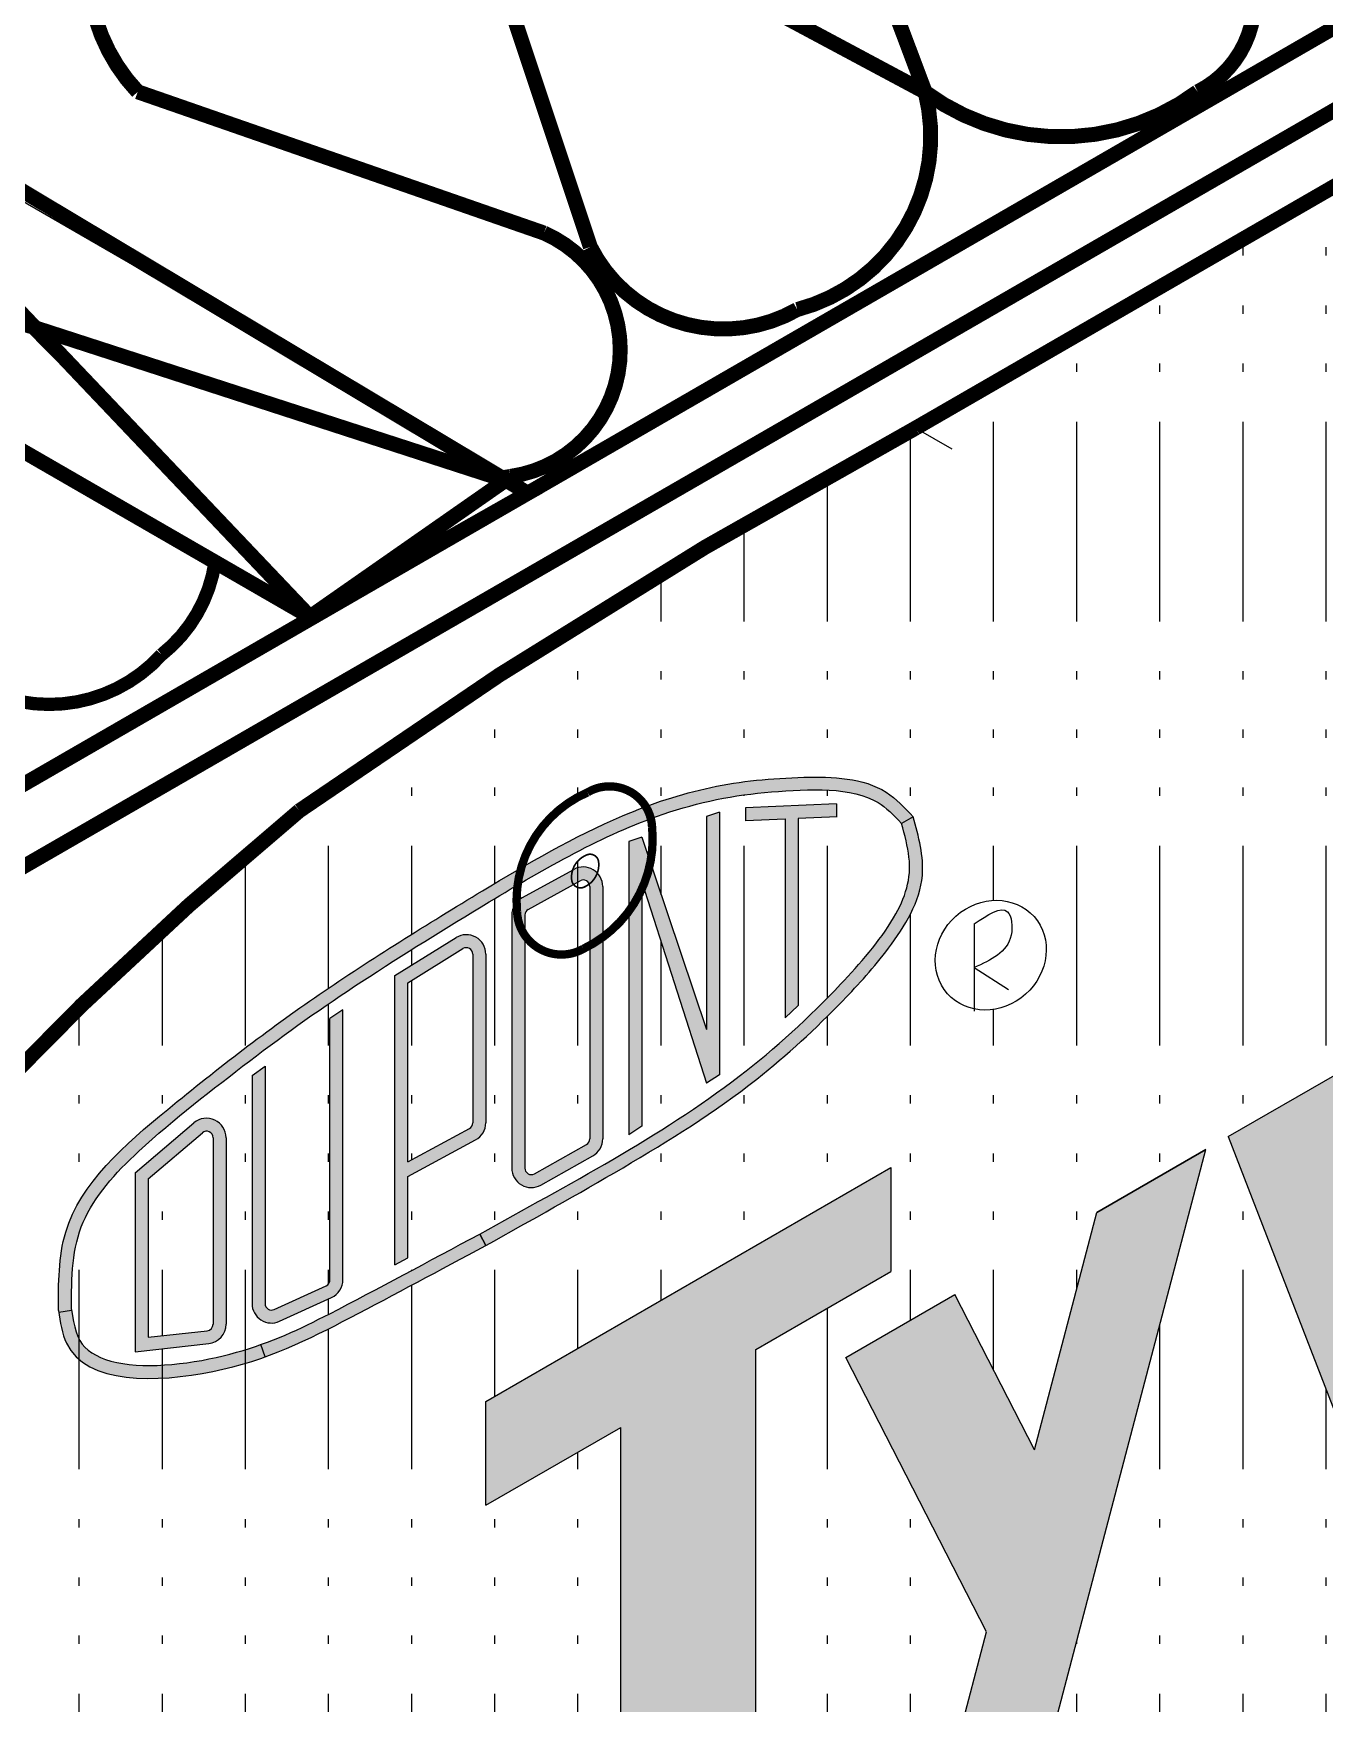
# Model space of a CAD drawing. Extents: x -12.9 to 61.1, y -64.8 to 9.2.
# Drawn here: x 10.22 to 17.99, y -16.71 to -6.66 of the extents above; entities that cross this region are included whole.
import ezdxf

# ---------------------------------------------------------------- set-up
doc = ezdxf.new("R2010")
doc.units = 0
doc.header["$MEASUREMENT"] = 0
doc.linetypes.add('DASHED', pattern=[0.75, 0.5, -0.25])
for name, color, linetype in [('CLADDING', 7, 'CONTINUOUS'), ('DUPONTLOGO', 7, 'CONTINUOUS'), ('INSULATION', 40, 'CONTINUOUS'), ('STRUCTURE', 7, 'CONTINUOUS'), ('TEXT', 7, 'CONTINUOUS'), ('TYVEK', 5, 'DASHED')]:
    doc.layers.add(name, color=color, linetype=linetype)

# ---------------------------------------------------------------- blocks, each defined once
blk = doc.blocks.new('A$C75422246')
at = {"layer": 'STRUCTURE'}
for points, const_width in [([(1.674398539479625, 1.577320099107055, 0.5655532621440619), (0.8987215331621883, 1.993011479701181, 0.3241944426603776), (0.04997871842306267, 0.5605629665240031, 0.5650898043133372), (0.848136404993511, 0.1111688816761216, 0.3155850526292971), (1.674398539479625, 1.577320099107055, 0.577350269189626)], 0.1), ([(1.031631028562803, 1.151078264046731, 0.5655532621440619), (0.8764956272993167, 1.234216540165562, 0.3241944426603776), (0.7067470643514895, 0.9477268375301264, 0.5650898043133372), (0.8663786016655806, 0.8578480205605388, 0.3155850526292971), (1.031631028562803, 1.151078264046731, 0.577350269189626)], 0.02)]:
    blk.add_lwpolyline(points, format="xyb", dxfattribs=dict(at, const_width=const_width))
blk = doc.blocks.new('A$C1409495A')
at = {"layer": 'DUPONTLOGO', "color": 242}
for p, q in [((0.2343235615273898, 0.523827359091797), (0.2343235615273898, 1.616091367395711e-07)), ((0.2343235615273898, 0.2619137603504669), (0.4408312526641112, 0.1288168849679323))]:
    blk.add_line(p, q, dxfattribs=at)
blk.add_ellipse((0.333973993873542, 0.3360725358395484), major_axis=(0.2603864479023359, 0.231586749987972), ratio=0.9031737347499492, dxfattribs=at)
blk.add_spline([(0.2343235615273898, 0.523827359091797), (0.4345512185534517, 0.5967801724010542), (0.456416738787766, 0.4563911861724819), (0.2343235615273898, 0.2619137603504669)], degree=3, dxfattribs=at)

msp = doc.modelspace()

# ---------------------------------------------------------------- hatches: boundary and pattern name
at = {"layer": 'CLADDING'}
h = msp.add_hatch(dxfattribs=at)
h.set_pattern_fill('ZIGZAG', color=254, scale=4, angle=59.99999999999999, style=0)
h.set_pattern_definition([(59.99999999999999, (-385.2783219906349, -33.7978268041116), (-0.1830127018922192, 0.6830127018922194), [0.5, -0.5]), (150, (-385.0283219906349, -33.36481410221933), (-0.6830127018922193, -0.1830127018922192), [0.5, -0.5])])
edge = h.paths.add_edge_path()
edge.add_line((7.136175999876482, -7.428875479664796), (8.435214105553285, -6.678875479664789))
edge.add_line((8.435214105553285, -6.678875479664789), (20.99258246042766, 0.5711245203352107))
edge.add_line((20.99258246042766, 0.5711245203352107), (22.04162056610423, 1.176786953037798))
edge.add_line((22.04162056610423, 1.176786953037798), (22.04162056610423, 1.465462087632595))
edge.add_line((22.04162056610423, 1.465462087632595), (-3.12657980557422, -13.06540517197435))
edge.add_spline(control_points=[(-3.126579805574096, -13.0654051719742), (-6.186929677901929, -17.84007947831214), (-9.639955510821295, -18.10242606331276), (-9.478272528939527, -28.37318116971785), (-9.475967298385484, -28.36611503629747), (-9.478272528939527, -28.37318116971785)], knot_values=[0, 0, 0, 0, 6.202530179452576, 17.27267891957846, 17.29541825971954, 17.29541825971954, 17.29541825971954, 17.29541825971954], degree=3, periodic=0)
edge.add_line((-9.47827252893947, -28.37318116971308), (-9.47827252893947, -48.5577123193919))
edge.add_line((-9.47827252893947, -48.5577123193919), (-9.22827252893947, -48.41337475209441))
edge.add_line((-9.22827252893947, -48.41337475209441), (-9.228272528939469, -47.20204988668952))
edge.add_line((-9.228272528939469, -47.20204988668952), (-6.720230460674685, -45.75403112343812))
edge.add_line((-6.720230460674685, -45.75403112343812), (-6.720230460674685, -19.44739750693174))
edge.add_line((-6.720230460674685, -19.44739750693174), (-5.421192354997878, -18.69739750693162))
edge.add_line((-5.421192354997878, -18.69739750693163), (7.136175999876482, -7.428875479664804))
at = {"layer": 'DUPONTLOGO'}
h = msp.add_hatch(color=242, dxfattribs=at)
edge = h.paths.add_edge_path()
edge.add_spline(control_points=[(15.51700358947073, -11.3752739005245), (15.46547379399283, -11.3207242953648), (15.29625158404876, -11.14158512644152), (14.82731810181478, -11.1269177463601), (14.29954026868833, -11.17697202577715), (13.63355381240373, -11.39850519334592), (13.19979855691287, -11.65669013861418), (12.92553654995163, -11.81993962172724)], knot_values=[0, 0, 0, 0, 0.220285061790062, 0.7234091388884258, 1.286951353986312, 1.843132986659582, 2.799533914085796, 2.799533914085796, 2.799533914085796, 2.799533914085796], degree=3, periodic=0)
edge.add_spline(control_points=[(12.92553654995163, -11.81993962172722), (12.59242939351667, -12.02341684423139), (11.93185495958156, -12.42692619093201), (11.09289291844863, -13.07259735603423), (10.3758286814783, -13.69020421760863), (10.37518862863919, -14.18199629281478), (10.37497775450038, -14.3440239005245)], knot_values=[0, 0, 0, 0, 1.163314494387957, 2.30693276554946, 3.267609377414544, 3.739631528208764, 3.739631528208764, 3.739631528208764, 3.739631528208764], degree=3, periodic=0)
edge.add_spline(control_points=[(10.37497775450038, -14.3440239005245), (10.37561644848787, -14.34808014823912), (10.37625514247536, -14.35213639595374), (10.3768968924272, -14.35619004189511)], knot_values=[0, 0, 0, 0, 0.0117372134535125, 0.0117372134535125, 0.0117372134535125, 0.0117372134535125], degree=3, periodic=0)
edge.add_line((10.37689689242723, -14.3561900418953), (10.45408276317495, -14.34396679580206))
edge.add_spline(control_points=[(10.45408276317495, -14.34396679580206), (10.45375845145395, -14.34196499627859), (10.45343491225761, -14.3399523222691), (10.45311194437318, -14.33792876250626)], knot_values=[0.001174582396085617, 0.001174582396085617, 0.001174582396085617, 0.001174582396085617, 0.002358172592853305, 0.002358172592853305, 0.002358172592853305, 0.002358172592853305], degree=3, periodic=0)
edge.add_spline(control_points=[(10.45311194438955, -14.33792876260564), (10.45344247129174, -14.14321414558521), (10.45769977383497, -13.9648868715342), (10.59189333545874, -13.65912248967674), (10.71501915061185, -13.51870779194699), (11.07034087717739, -13.19224233006505), (11.30375430904905, -13.01253539177461), (11.7455334079234, -12.67553194813056), (11.96781462054173, -12.51805470252032), (12.44966877207253, -12.20218532491831), (12.70761540019362, -12.04460338353167), (12.96549591716121, -11.88707206244849)], knot_values=[0.001204580648238207, 0.001204580648238207, 0.001204580648238207, 0.001204580648238207, 0.1148556554967574, 0.1148556554967574, 0.2297113109935148, 0.2297113109935148, 0.3984913275604529, 0.3984913275604529, 0.5672713441273911, 0.5672713441273911, 0.7479263056417517, 0.7479263056417517, 0.7479263056417517, 0.7479263056417517], degree=3, periodic=0)
edge.add_spline(control_points=[(12.96549591716121, -11.88707206244849), (13.30652532648242, -11.68408049458672), (13.64535988810394, -11.48454766147101), (14.2259229561987, -11.28661758281381), (14.43972083976814, -11.24304070174295), (14.88958802250659, -11.20797462983609), (15.14867093745966, -11.19330871469865), (15.35295799010714, -11.31857379029082), (15.39825008449498, -11.36369386508999), (15.44676053194371, -11.41472192714954)], knot_values=[0, 0, 0, 0, 0.2378461726929006, 0.2378461726929006, 0.3759363467751121, 0.3759363467751121, 0.5140265208573236, 0.5140265208573236, 0.5560477353908875, 0.5560477353908875, 0.5560477353908875, 0.5560477353908875], degree=3, periodic=0)
edge.add_line((15.4467605319439, -11.41472192714968), (15.51700358947067, -11.37527390052445))
for color, points in [(242, [(13.8053656719855, -13.28785970852211), (13.88349067198493, -13.23620258830817), (13.88349067198607, -11.76599717726248), (14.2741156719855, -12.97791698723602), (14.3522406719855, -12.92625986702166), (14.3522406719855, -11.34785098262327), (14.27411567198607, -11.37295987300066), (14.27411567198607, -12.65483654133651), (13.88349067198578, -11.49850432488844), (13.8053656719855, -11.52361321526608)]), (242, [(14.82434412889364, -11.38574818340552), (15.05536567198522, -11.3758226091918), (15.0553656719855, -11.29762553727388), (14.5084906719855, -11.3211213910609), (14.5084906719855, -11.39931846297879), (14.74621912889364, -11.38910473394654), (14.74621912889364, -12.58371566274344), (14.82434412889364, -12.51055324599317)]), (182, [(18.49396591497953, -14.02329718732697), (18.06708297629672, -12.92007879832933), (17.41143416024884, -13.29861781876812), (18.08801650695545, -15.04714890052452), (18.89991532300331, -14.57839890052452), (19.57649766970991, -12.04861781876811), (18.92084885366205, -12.42715683920719)]), (242, [(12.08661567198578, -12.53525954872634), (12.00849067198578, -12.58873528764576), (12.00849067198521, -14.15965428987616, -0.293438824916739), (11.98567987441193, -14.19517556623951), (11.6731798744119, -14.33815063719179, -0.5462656304043499), (11.61786567198521, -14.30262936082839), (11.6178656719855, -12.87537308669378), (11.53974067198578, -12.93086179198603), (11.53974067198521, -14.30262936082858, 0.5462656304051979), (11.70568327926554, -14.40919318991866), (12.01818327926582, -14.26621811896617, 0.2934388249164515), (12.0866156719855, -14.15965428987614)]), (182, [(17.2761176909076, -13.37674281876816), (16.62046887485969, -13.75528183920758), (16.24561259518646, -15.18166989481345), (15.76670299749418, -14.2482037983292), (15.11105418144655, -14.62674281876822), (15.95774201793366, -16.2770634502081), (15.65232005881194, -17.43924281876796), (16.30796887485972, -17.06070379832903)]), (182, [(13.75788948803335, -15.04714890052458), (13.75788948803335, -17.54714890052454), (14.56978830408121, -17.07839890052455), (14.5697883040815, -14.57839890052454), (15.38168712012936, -14.10964890052455), (15.38168712012936, -13.48464890052455), (12.9459906719855, -14.89089890052455), (12.9459906719855, -15.51589890052455)])]:
    msp.add_hatch(color=color, dxfattribs=at).paths.add_polyline_path(points)
h = msp.add_hatch(color=242, dxfattribs=at)
edge = h.paths.add_edge_path()
edge.add_spline(control_points=[(15.51700358947073, -11.3752739005245), (15.54932158559541, -11.49403552742836), (15.62534475946245, -11.77340420412563), (15.38843200869314, -12.16335139841741), (15.03480238048087, -12.5518157028017), (14.52116388262471, -13.02897898268859), (13.7791980282459, -13.48942948769979), (13.2221713127858, -13.79960840793843), (12.94599067198556, -13.95339890052451)], knot_values=[0, 0, 0, 0, 0.07140672790437241, 0.16797347427779, 0.251697098529822, 0.3916885399395568, 0.5846187000068773, 0.7743438912938334, 0.7743438912938334, 0.7743438912938334, 0.7743438912938334], degree=3, periodic=0)
edge.add_line((12.94599067198556, -13.95339890052436), (12.90907681187201, -13.88453346713155))
edge.add_spline(control_points=[(12.90907667185957, -13.88453354503529), (13.44460886215347, -13.58634944241312), (13.99068327278883, -13.30107543633424), (14.68868610041068, -12.76895913851866), (14.89267039297556, -12.57948774879183), (15.19698834188421, -12.25879076034683), (15.31249772090268, -12.12661294850697), (15.47053734678843, -11.86091453854377), (15.50652941204089, -11.74674940301647), (15.48358432210762, -11.55437725331551), (15.46605973399573, -11.48604489056039), (15.44676053194371, -11.41472192714972)], knot_values=[0.0002505584379334802, 0.0002505584379334802, 0.0002505584379334802, 0.0002505584379334802, 0.3681301305683303, 0.3681301305683303, 0.5353339496185356, 0.5353339496185356, 0.6400473331687101, 0.6400473331687101, 0.7273425474151587, 0.7273425474151587, 0.7705355621334626, 0.7705355621334626, 0.7705355621334626, 0.7705355621334626], degree=3, periodic=0)
edge.add_line((15.44676053194371, -11.41472192714966), (15.51700358947051, -11.37527390052446))
h = msp.add_hatch(color=242, dxfattribs=at)
h.paths.add_polyline_path([(13.10224067198578, -13.48787114463637, 0.5736723652120345), (13.27689680125917, -13.58999982232132), (13.58939680125889, -13.41415355607168, 0.2709125763483486), (13.6491156719855, -13.31202487838666), (13.64911567198521, -11.79393862400071, 0.5705986825333641), (13.47540798080968, -11.69128202097047), (13.16290798080961, -11.86333680576743, 0.2733997692991338), (13.10224067198521, -11.96599340879779)])
h.paths.add_polyline_path([(13.18036567198578, -11.96599340879767, -0.2733997692991718), (13.20058810826053, -11.93177454112085), (13.51308810826025, -11.75971975632381, -0.5705986825343299), (13.5709906719855, -11.79393862400055), (13.5709906719855, -13.31202487838648, -0.2709125763483202), (13.5510843817433, -13.34606777094815), (13.2385843817433, -13.52191403719791, -0.5736723652122727), (13.1803656719855, -13.48787114463624)], flags=16)
h = msp.add_hatch(color=242, dxfattribs=at)
h.paths.add_polyline_path([(12.39911567198521, -14.06942684854806), (12.47724067200483, -14.02731792829004), (12.47724067223021, -13.53802179766852), (12.88440433530085, -13.31856295330515, 0.2758007751186839), (12.94599067145941, -13.21540569119846), (12.94599067189483, -12.2012568588308, 0.5880955590560473), (12.76698382755079, -12.10170145299499), (12.39911567259344, -12.33013071773541)])
h.paths.add_polyline_path([(12.47724067276511, -12.37358026340156), (12.80819672378012, -12.16807172351859, -0.5880955590565883), (12.86786567189483, -12.2012568587972), (12.86786567145913, -13.2154056911649, -0.2758007751188862), (12.84733689273949, -13.24979144520043), (12.47724067227085, -13.44927115376457)], flags=16)
h = msp.add_hatch(color=242, dxfattribs=at)
h.paths.add_polyline_path([(10.8366156719855, -13.51595458620827), (10.8366156719855, -14.59254209024698), (11.27916685785621, -14.54366784673995, 0.3823525855098316), (11.38349067198521, -14.42718851062391), (11.38349067198635, -13.30503845504726, 0.6390099729074814), (11.19048264224315, -13.21568434251876)])
h.paths.add_polyline_path([(11.24102966207195, -13.27525375087098, -0.6390099729071845), (11.30536567198635, -13.30503845504711), (11.30536567198493, -14.42718851062383, -0.3823525855095279), (11.27059106727526, -14.4660149559958), (10.9147406719855, -14.50531418154697), (10.91474067198521, -13.55212297801332)], flags=16)
h = msp.add_hatch(color=242, dxfattribs=at)
edge = h.paths.add_edge_path()
edge.add_spline(control_points=[(12.90907667186002, -13.88453354503525), (12.60229079485407, -14.04899099377445), (12.2957579749359, -14.21467793614644), (11.87226703766138, -14.43290550850041), (11.73989566055433, -14.49682460569686), (11.59286814707589, -14.54930322886404)], knot_values=[0.2810519083259742, 0.2810519083259742, 0.2810519083259742, 0.2810519083259742, 0.4864092395876136, 0.4864092395876136, 0.5821236414411975, 0.5821236414411975, 0.5821236414411975, 0.5821236414411975], degree=3, periodic=0)
edge.add_line((11.59286814707589, -14.54930322886404), (11.61912798072864, -14.62287447876306))
edge.add_spline(control_points=[(11.61912798072863, -14.62287447876306), (11.80431498712831, -14.55676458873422), (12.22079223117268, -14.34212619779935), (12.67056197730852, -14.10103663117617), (12.94599067198556, -13.95339890052451)], knot_values=[1.405300416006835, 1.405300416006835, 1.405300416006835, 1.405300416006835, 1.988796057392389, 2.910618207206029, 2.910618207206029, 2.910618207206029, 2.910618207206029], degree=3, periodic=0)
edge.add_line((12.94599053061406, -13.95339897613938), (12.90907667186008, -13.88453354503522))
h = msp.add_hatch(color=242, dxfattribs=at)
edge = h.paths.add_edge_path()
edge.add_line((11.61912798072863, -14.62287447876305), (11.59286814707589, -14.54930322886404))
edge.add_spline(control_points=[(11.59286814707589, -14.54930322886404), (11.54590761286131, -14.56606488197557), (11.49745191637495, -14.58165942223374), (11.23833198318789, -14.65468458154289), (10.96658973397325, -14.69608621406997), (10.66208689737323, -14.64793338672377), (10.58296633632426, -14.6143552126949), (10.48878881280334, -14.51833765433308), (10.47045177266546, -14.44500377126881), (10.45408276317495, -14.34396679580206)], knot_values=[0.002358172592853314, 0.002358172592853314, 0.002358172592853314, 0.002358172592853314, 0.03292931765770496, 0.03292931765770496, 0.1592148645761405, 0.1592148645761405, 0.221312472747484, 0.221312472747484, 0.2810519083259742, 0.2810519083259742, 0.2810519083259742, 0.2810519083259742], degree=3, periodic=0)
edge.add_line((10.45408276317495, -14.34396679580206), (10.37689689242725, -14.35619004189529))
edge.add_spline(control_points=[(10.3768968924272, -14.35619004189511), (10.38735039838789, -14.42222013958158), (10.45141099236819, -14.79380852226235), (11.11463151526265, -14.77532023017682), (11.5219247443335, -14.65757505194831), (11.61912798072863, -14.62287447876306)], knot_values=[0.0117372134535125, 0.0117372134535125, 0.0117372134535125, 0.0117372134535125, 0.2029254331721758, 1.099028038328669, 1.405300416006835, 1.405300416006835, 1.405300416006835, 1.405300416006835], degree=3, periodic=0)
at = {"layer": 'TEXT'}
h = msp.add_hatch(dxfattribs=at)
h.set_pattern_fill('ACAD_ISO14W100', scale=0.1, angle=90, style=0)
h.set_pattern_definition([(90, (0, 0), (-0.5, 3.061515884555943e-17), [1.2, -0.3, 0.05, -0.3, 0.05, -0.65]), (90, (0, 0), (-0.5, 3.061515884555943e-17), [-2.2, 0.05, -0.3])])
h.paths.add_polyline_path([(19.21744399016415, -18.9), (27.86601737173965, -13.98430774971311), (27.86601737173964, -1.91563143001303), (15.53182495238781, -9.036780743562627, 0.03049443831436403), (11.82427312996442, -11.33885039985536, 0.03075435643287189), (9.89937410141028, -13.13025948009728, 0.06248417816263214), (8.001400811734593, -15.70618499450902, 0.02498924844447281), (6.993345076344307, -17.73962473090611, 0.06840431429245251), (6.029326314908642, -21.17381116241151, 0.03428175995442326), (5.830419859756148, -24.07145546043165), (5.830419859756262, -30.07145546043164), (8.338312754777805, -28.62352282239218), (8.338312754777746, -27.468822284013), (18.34056618726847, -21.69401857226159)])
h.paths.add_polyline_path([(13.55808923490497, -23.22801921922986, -0.5655532621441203), (13.94592773806369, -23.43586490952697, -0.3155850526292801), (13.53279667082064, -24.1689405182424, -0.5650898043133444), (13.13371782753541, -23.94424347581846, -0.3241944426603795)], flags=16)
h.paths.add_polyline_path([(13.7973686388845, -19.5153724615921), (14.11159852322268, -19.33395175328199, 0.3993521555088984), (14.30779855937834, -19.41453370557923, 0.4628738758273694), (14.49434834069936, -19.13951974507312, 0.3831592690513733), (14.16910309702589, -19.09815803114336, -0.3469283405920467), (13.76917365392063, -18.81621125309185, -0.3477098040752507), (14.15664887295785, -18.19193507571828, -0.3833598428823655), (14.83900437398766, -18.33458105851178), (14.53548603076518, -18.50981745567535, 0.3054239474705489), (14.22041702208956, -18.45741552748769, 0.4995739648543295), (14.1036513341217, -18.70871745339728, 0.3169971070544793), (14.27221640790584, -18.77682473887698, -0.3848399220599955), (14.85213203236851, -18.9763572354131, -0.3513303134365472), (14.52145945865018, -19.64295017507638, -0.08200931940646787), (14.35699774642018, -19.72363709049485, -0.4325825023771699)], flags=16)
h.paths.add_polyline_path([(13.54697628197354, -23.60741668899768, -0.5655532621442907), (13.62454398260528, -23.64898582705713, -0.3155850526292283), (13.54191776915667, -23.79560094880019, -0.565089804313131), (13.46210200049962, -23.75066154031543, -0.3241944426604415)], flags=0)
h.paths.add_polyline_path([(13.13371782753541, -17.94424347581849, -0.3241944426603816), (13.55808923490495, -17.22801921922987, -0.2045399468245387), (13.75788948803336, -17.20109719423388), (13.75788948803336, -15.04714890052466), (12.9459906719855, -15.51589890052455), (12.9459906719855, -14.89089890052455), (15.38168712012936, -13.48464890052455), (15.38168712012936, -14.10964890052455), (15.11105418144655, -14.26589890052455), (14.5697883040815, -14.57839890052454), (14.56978830408121, -17.07839890052454), (13.94617692542106, -17.43844109786372, -0.3146146424720071), (13.53279667082064, -18.16894051824239, -0.5650898043133067)], flags=16)
h.paths.add_polyline_path([(13.46210200049962, -17.7506615403154, -0.3241944426603987), (13.54697628197354, -17.60741668899767, -0.5655532621442724), (13.62454398260528, -17.64898582705713, -0.3155850526292283), (13.54191776915667, -17.79560094880019, -0.5650898043133349)], flags=0)
h.paths.add_polyline_path([(14.89185045316751, -18.62974800210692), (14.89185045316751, -18.2899800021069), (15.14386303523631, -18.1444804700103), (15.14386303523631, -17.63585526276178), (15.48363103523629, -17.43969011649981), (15.48363103523629, -17.94831532374835), (15.73564361730509, -17.80281579165174), (15.73564361730509, -18.14258379165178), (15.48363103523634, -18.28808332374833), (15.48363103523634, -18.65901761437296, 0.4361565547309665), (15.58014359611444, -18.71765074496979), (15.73564361730509, -18.62787276587637), (15.73564361730509, -18.92890013658649), (15.53794051111355, -19.04304407816568, -0.6348811617639807), (15.14386303523631, -18.78787095038374), (15.14386303523631, -18.48424847001034)], flags=16)
h.paths.add_polyline_path([(15.83925180224053, -18.51634154829618), (15.83925180224053, -17.73652192312345), (16.13349952163353, -17.56663792312348), (16.13349952163353, -18.28034618612044, 0.4598255834213756), (16.43142835356745, -18.15639151059008), (16.43142835356745, -17.39462863180706), (16.72567607296045, -17.22474463180713), (16.72567607296045, -18.35730463180698), (16.43142835356745, -18.52718863180683), (16.43142835356745, -18.39261684752178, -0.6959710472286066)], flags=16)
h.paths.add_polyline_path([(15.652320058812, -17.43924281876775), (15.95774201793366, -16.2770634502081), (15.11105418144655, -14.62674281876822), (15.76670299749418, -14.2482037983292), (16.24561259518645, -15.18166989481345), (16.62046887485969, -13.75528183920757), (17.2761176909076, -13.37674281876816), (16.30796887485973, -17.06070379832902)], flags=16)
h.paths.add_polyline_path([(16.83797809136268, -17.61138332181173, -0.257640394372711), (17.22556646938952, -16.88941818540101, -0.4351274600614262), (17.90741996290363, -16.96760909375175), (17.55950769487951, -17.16847633534978, 0.3602356893469409), (17.25701347400892, -17.20357094661485, 0.308439035118673), (17.18051611965403, -17.5337310481106, 0.3993521555087834), (17.37671615580964, -17.61431300040788, 0.3480232729081345), (17.63005864896502, -17.31844561919808), (17.97773090186136, -17.11771695039861, -0.2914129419632107), (17.59037705508145, -17.84272946990506, -0.08200931940642031), (17.42591534285154, -17.92341638532347, -0.5131396402507415)], flags=16)
edge = h.paths.add_edge_path(flags=16)
edge.add_line((12.94599053229265, -13.95339897927092), (12.90907667186007, -13.88453354503522))
edge.add_spline(control_points=[(12.90907667186002, -13.88453354503525), (12.60229079485407, -14.04899099377445), (12.2957579749359, -14.21467793614644), (11.87226703766138, -14.43290550850041), (11.73989566055433, -14.49682460569686), (11.59286814707589, -14.54930322886404)], knot_values=[0.2810519083259742, 0.2810519083259742, 0.2810519083259742, 0.2810519083259742, 0.4864092395876136, 0.4864092395876136, 0.5821236414411975, 0.5821236414411975, 0.5821236414411975, 0.5821236414411975], degree=3, periodic=0)
edge.add_line((11.59286814707589, -14.54930322886404), (11.61912798072863, -14.62287447876305))
edge.add_spline(control_points=[(11.61912798072863, -14.62287447876306), (11.8043149871283, -14.55676458873421), (12.22079223117266, -14.34212619779935), (12.67056197730852, -14.10103663117617), (12.94599067198556, -13.95339890052451)], knot_values=[1.405300416006841, 1.405300416006841, 1.405300416006841, 1.405300416006841, 1.988796057392389, 2.910618207206029, 2.910618207206029, 2.910618207206029, 2.910618207206029], degree=3, periodic=0)
h.paths.add_polyline_path([(10.8366156719855, -14.59254209024698), (10.8366156719855, -13.51595458620826), (11.19048264224315, -13.21568434251876, -0.6390099729070758), (11.38349067198635, -13.30503845504712), (11.38349067198521, -14.4271885106239, -0.3823525855098578), (11.27916685785621, -14.54366784673995)], flags=16)
h.paths.add_polyline_path([(10.9147406719855, -14.50531418154697), (10.91474067198521, -13.55212297801332), (11.24102966207195, -13.27525375087098, -0.63900997290715), (11.30536567198635, -13.30503845504711), (11.30536567198489, -14.4621745358304)], flags=0)
h.paths.add_polyline_path([(11.70568327926553, -14.40919318991869, -0.5462656304052482), (11.53974067198521, -14.30262936082858), (11.53974067198578, -12.93086179198603), (11.6178656719855, -12.87537308669378), (11.61786567198521, -14.30262936082863, 0.5462656304024308), (11.6731798744119, -14.33815063719179), (11.98567987441221, -14.19517556623938, 0.2934388249155939), (12.00849067198521, -14.15965428987601), (12.00849067198578, -12.58873528764576), (12.08661567198578, -12.53525954872634), (12.0866156719855, -14.15965428987617, -0.2934388249163857), (12.01818327926582, -14.26621811896617)], flags=16)
edge = h.paths.add_edge_path(flags=16)
edge.add_spline(control_points=[(10.37497775450038, -14.3440239005245), (10.37518862863918, -14.18199629281478), (10.3758286814783, -13.69020421760863), (11.09289291844863, -13.07259735603422), (11.93185495958155, -12.42692619093201), (12.59242939351666, -12.02341684423138), (12.92553654995163, -11.81993962172722)], knot_values=[0, 0, 0, 0, 0.4720221507942197, 1.432698762659304, 2.576317033820807, 3.739631528208764, 3.739631528208764, 3.739631528208764, 3.739631528208764], degree=3, periodic=0)
edge.add_spline(control_points=[(12.92553654995163, -11.81993962172724), (13.00303024091609, -11.7738129083168), (13.08052393188056, -11.72768619490637), (13.15848169071362, -11.68243235288247)], knot_values=[0, 0, 0, 0, 0.270234432866849, 0.270234432866849, 0.270234432866849, 0.270234432866849], degree=3, periodic=0)
edge.add_arc((13.84016526444267, -11.87898731464205), 0.7094549652263477, 113.4279410330424, 163.9157429244993, ccw=False)
edge.add_arc((13.68951828733286, -11.44854830849324), 0.2567229538499127, 31.690492453366403, 120.7937372347975, ccw=False)
edge.add_spline(control_points=[(13.90796341064573, -11.31368392055387), (14.03595246584083, -11.26618244356332), (14.3479569791272, -11.17238020057979), (14.82731810181476, -11.1269177463601), (15.29625158404878, -11.14158512644152), (15.46547379399282, -11.3207242953648), (15.51700358947073, -11.3752739005245)], knot_values=[1.105275990251873, 1.105275990251873, 1.105275990251873, 1.105275990251873, 1.512582560099484, 2.07612477519737, 2.579248852295734, 2.799533914085796, 2.799533914085796, 2.799533914085796, 2.799533914085796], degree=3, periodic=0)
edge.add_spline(control_points=[(15.51700358947073, -11.3752739005245), (15.54932158559549, -11.49403552742836), (15.62534475946282, -11.77340420412562), (15.38843200869326, -12.16335139841741), (15.03480238048104, -12.55181570280169), (14.52116388262426, -13.0289789826886), (13.77919802824607, -13.48942948769979), (13.22217131278575, -13.79960840793846), (12.94599067198556, -13.95339890052451)], knot_values=[0, 0, 0, 0, 0.3570336395218372, 0.8398673713889249, 1.258485492649085, 1.958442699697759, 2.923093500034361, 3.871719456469094, 3.871719456469094, 3.871719456469094, 3.871719456469094], degree=3, periodic=0)
edge.add_line((12.94599067198552, -13.95339890052453), (12.90907681183901, -13.88453346706942))
edge.add_spline(control_points=[(12.90907667185957, -13.88453354503529), (13.44460886215347, -13.58634944241312), (13.99068327278883, -13.30107543633424), (14.68868610041068, -12.76895913851866), (14.89267039297556, -12.57948774879183), (15.19698834188421, -12.25879076034683), (15.31249772090268, -12.12661294850697), (15.47053734678843, -11.86091453854377), (15.50652941204089, -11.74674940301647), (15.48358432210762, -11.55437725331551), (15.46605973399573, -11.48604489056039), (15.44676053194371, -11.41472192714972)], knot_values=[0.0002505584379334802, 0.0002505584379334802, 0.0002505584379334802, 0.0002505584379334802, 0.3681301305683303, 0.3681301305683303, 0.5353339496185356, 0.5353339496185356, 0.6400473331687101, 0.6400473331687101, 0.7273425474151587, 0.7273425474151587, 0.7705355621334626, 0.7705355621334626, 0.7705355621334626, 0.7705355621334626], degree=3, periodic=0)
edge.add_spline(control_points=[(15.44676053194371, -11.41472192714954), (15.39825008449498, -11.36369386508999), (15.35295799010714, -11.31857379029082), (15.14867093745966, -11.19330871469865), (14.88958802250659, -11.20797462983609), (14.43972083976814, -11.24304070174295), (14.2259229561987, -11.28661758281381), (13.98779969844619, -11.36780041673354), (13.96306130205059, -11.376619552888), (13.9384439146397, -11.38575732901902)], knot_values=[0.2217426122417656, 0.2217426122417656, 0.2217426122417656, 0.2217426122417656, 0.2637638267753295, 0.2637638267753295, 0.401854000857541, 0.401854000857541, 0.5399441749397524, 0.5399441749397524, 0.5560477353908875, 0.5560477353908875, 0.5560477353908875, 0.5560477353908875], degree=3, periodic=0)
edge.add_arc((13.21647168277643, -11.50772326104405), 0.7329868752426617, 8.634530598131619, 9.595754925844972, ccw=False)
edge.add_arc((13.68951828733286, -11.44854830849325), 0.2567229538499126, 2.8318511267987105, 11.428706387865873, ccw=False)
edge.add_arc((13.21647168277644, -11.5077232610441), 0.7329868752426617, -11.318612534867384, 5.626026916523301, ccw=False)
edge.add_line((13.93520266234433, -11.65158270038464), (14.27411567198607, -12.65483654133651))
edge.add_line((14.27411567198607, -12.65483654133651), (14.27411567198607, -11.37295987300066))
edge.add_line((14.27411567198607, -11.37295987300066), (14.3522406719855, -11.34785098262327))
edge.add_line((14.3522406719855, -11.34785098262327), (14.3522406719855, -12.92625986702166))
edge.add_line((14.3522406719855, -12.92625986702166), (14.2741156719855, -12.97791698723602))
edge.add_line((14.2741156719855, -12.97791698723602), (13.89196529908433, -11.79228983252657))
edge.add_arc((13.21647168277643, -11.50772326104411), 0.7329868752426617, 335.5055273816646, 337.1556687181041, ccw=False)
edge.add_line((13.88349067198603, -11.81162361858225), (13.88349067198493, -13.23620258830817))
edge.add_line((13.88349067198493, -13.23620258830817), (13.8053656719855, -13.2878597085221))
edge.add_line((13.8053656719855, -13.2878597085221), (13.8053656719855, -11.94415610668182))
edge.add_arc((13.21647168277644, -11.5077232610441), 0.7329868752426617, 306.17460436658394, 323.4576352695678, ccw=False)
edge.add_line((13.64911567198527, -12.09940640080682), (13.6491156719855, -13.31202487838666))
edge.add_arc((13.5319281719855, -13.31202487838668), 0.1171875, -60.6331919258007, 8.697043085703626e-12, ccw=False)
edge.add_line((13.58939680125889, -13.41415355607168), (13.27689680125917, -13.58999982232132))
edge.add_arc((13.21942817198578, -13.48787114463631), 0.1171875000000001, 180.0000000000217, 299.3668080741961, ccw=False)
edge.add_line((13.10224067198578, -13.48787114463635), (13.10224067198521, -11.96599340879786))
edge.add_arc((13.21942817198521, -11.96599340879781), 0.1171875000000002, 139.1491054862084, 180.0000000000217, ccw=False)
edge.add_arc((13.84016526444267, -11.87898731464205), 0.7094549652263475, 172.4411109370431, 180.8362698937729, ccw=False)
edge.add_spline(control_points=[(13.13687533384868, -11.78566196326623), (13.07971430554995, -11.81914606166701), (13.02263591990442, -11.85306051263067), (12.96549591716121, -11.88707206244849)], knot_values=[0, 0, 0, 0, 0.03985149253604099, 0.03985149253604099, 0.03985149253604099, 0.03985149253604099], degree=3, periodic=0)
edge.add_spline(control_points=[(12.96549591716121, -11.88707206244849), (12.70761540019362, -12.04460338353167), (12.44966877207253, -12.20218532491831), (11.96781462054173, -12.51805470252032), (11.7455334079234, -12.67553194813056), (11.30375430904905, -13.01253539177461), (11.07034087717739, -13.19224233006505), (10.71501915061185, -13.51870779194699), (10.59189333545874, -13.65912248967674), (10.45769977383497, -13.9648868715342), (10.45344247129174, -14.14321414558521), (10.45311194438955, -14.33792876260564)], knot_values=[0.001204580648238252, 0.001204580648238252, 0.001204580648238252, 0.001204580648238252, 0.1818595421625988, 0.1818595421625988, 0.350639558729537, 0.350639558729537, 0.5194195752964752, 0.5194195752964752, 0.6342752307932326, 0.6342752307932326, 0.7479263056417517, 0.7479263056417517, 0.7479263056417517, 0.7479263056417517], degree=3, periodic=0)
edge.add_line((10.45166994137056, -14.34434889312646), (10.37206905974313, -14.35695458320867))
h.paths.add_polyline_path([(12.39911567198521, -14.06942684854805), (12.39911567259344, -12.33013071773541), (12.76698382755079, -12.10170145299499, -0.5880955590561595), (12.94599067189483, -12.20125685883083), (12.94599067145941, -13.21540569119843, -0.275800775118741), (12.88440433530085, -13.31856295330515), (12.47724067223021, -13.53802179766851), (12.47724067200483, -14.02731792829004)], flags=16)
h.paths.add_polyline_path([(18.72376935138483, -16.52020516559535, 0.3602356893469409), (18.42127513051424, -16.55529977686042, 0.308439035118649), (18.34477777615934, -16.88545987835614, 0.39935215550883), (18.54097781231496, -16.96604183065344, 0.3480232729081288), (18.79432030547034, -16.67017444944364), (19.17676168443927, -16.44937181634668, -0.1036459167596784), (19.12103401642133, -16.29084430429707)], flags=16)
h.paths.add_polyline_path([(12.47724067227085, -13.44927115376093), (12.47724067276511, -12.37358026340156), (12.80819672378012, -12.16807172351859, -0.5880955590565883), (12.86786567189483, -12.2012568587972), (12.86786567144911, -13.23872655297055)], flags=0)
h.paths.add_polyline_path([(13.1803656719855, -13.48787114463624), (13.18036567198579, -11.94290851526909), (13.46924856834802, -11.78385672466047, -0.04104659304463998), (13.46349578745356, -11.76132205430998, -0.05040131848292654), (13.46210200049962, -11.75066154031543, -0.3241944426604459), (13.54697628197354, -11.60741668899768, -0.5655532621442516), (13.62454398260528, -11.64898582705713, -0.2520418247416313), (13.5709906719855, -11.77721926668581), (13.5709906719855, -13.33486634114343), (13.2385843817433, -13.52191403719791, -0.5736723652122878)], flags=0)
h.paths.add_polyline_path([(18.08801650695545, -15.04714890052452), (17.41143416024885, -13.29861781876812), (18.06708297629672, -12.92007879832933), (18.49396591497953, -14.02329718732697), (18.92084885366205, -12.42715683920718), (19.57649766970991, -12.0486178187681), (18.89991532300331, -14.57839890052452)], flags=16)
h.paths.add_polyline_path([(19.46374479916332, -16.21448253441944, -0.02640882966265344), (19.45381949852898, -16.1843175708936, 0.05170444221546872)], flags=16)
h.paths.add_polyline_path([(14.74621912889364, -12.58371566274343), (14.74621912889364, -11.38910473394654), (14.5084906719855, -11.39931846297878), (14.5084906719855, -11.3211213910609), (15.0553656719855, -11.29762553727389), (15.05536567198522, -11.37582260919179), (14.82434412889364, -11.38574818340553), (14.82434412889364, -12.51055324599316)], flags=16)
edge = h.paths.add_edge_path(flags=16)
edge.add_ellipse((15.98315486813578, -12.20724025761177), major_axis=(0.2603864479023409, 0.2315867499879646), ratio=0.9031737347499519, start_angle=0, end_angle=360)
edge.add_line((15.88350443578963, -12.53853427197318), (15.88350443578963, -12.52603872406783))
h.paths.add_polyline_path([(20.42486374805712, -16.20628718399055), (20.30226053164335, -14.6423626318074), (20.64202853164337, -14.44619748554514), (20.68968669551084, -15.66106129146652), (20.86244197042939, -14.318941727329), (21.15668968982243, -14.14905772732899), (21.32944496474098, -15.29169668251019), (21.3771031286085, -14.02180196911282), (21.7168711286085, -13.82563682285069), (21.59426791219469, -15.53113137503438), (21.1774169763879, -15.7718003750344), (21.00956583012591, -14.99756754779177), (20.84171468386391, -15.96561818399061), (20.54746696447087, -16.13550218399061)], flags=16)
edge = h.paths.add_edge_path(flags=16)
edge.add_spline(control_points=[(21.50587593174214, -12.36937025976943), (21.49084867555091, -12.56807661648053), (21.45026265376333, -13.10474814321701), (20.78569982045016, -13.67079288629428), (19.89464430082369, -13.69317093146345), (19.72947915981025, -13.31529815691149), (19.67548648075444, -13.19177110201888)], knot_values=[0, 0, 0, 0, 0.5829378557214411, 1.574414398213572, 2.362655112146557, 2.745476785218138, 2.745476785218138, 2.745476785218138, 2.745476785218138], degree=3, periodic=0)
edge.add_spline(control_points=[(19.67548648075467, -13.19177110201888), (19.63754729479753, -12.97784158497804), (19.5694966126184, -12.59412092240702), (19.71845561210112, -11.95871351850276), (20.2280364736973, -11.56209096574874), (20.7833337816353, -11.47349668696462), (21.40684172031283, -11.51108102950073), (21.47123426950456, -11.91675324301132), (21.50587593174259, -12.13499525976923)], knot_values=[0, 0, 0, 0, 0.6477968037357229, 1.161938858083812, 1.879395841592917, 2.399148088566907, 2.899632345875767, 3.482391664081016, 3.482391664081016, 3.482391664081016, 3.482391664081016], degree=3, periodic=0)
edge.add_line((21.50587593174258, -12.1349952597692), (20.21181432179406, -12.88212207862104))
edge.add_arc((20.51683477477599, -12.80225431723188), 0.3153035617410855, 194.6731326838742, 367.7023353979763)
edge.add_line((20.8292935850358, -12.75999525976919), (21.50587593174215, -12.36937025976933))
h.paths.add_polyline_path([(21.783059280062, -15.42213262797556), (21.783059280062, -14.28957262797547), (22.12282728006204, -14.09340748171333), (22.12282728006203, -14.17044975657315, -0.3188248953897579), (22.63873750948443, -13.94905539007241), (22.54330387915585, -14.30525992927823, 0.4035437564934248), (22.12282728006203, -14.58085091244431), (22.12282728006203, -15.22596748171351)], flags=16)
edge = h.paths.add_edge_path(flags=0)
edge.add_spline(control_points=[(20.0992931208591, -12.47833622427084), (20.06315557104335, -12.44387635017015), (20.06315557104335, -12.39313594060363), (20.06630628402218, -12.2347803554128), (20.1234041708326, -12.12972376024013), (20.27428695639765, -11.99192188812081), (20.48500272878891, -11.89052138788961), (20.7425483030147, -11.85412212965671), (20.92172027388278, -11.87719056379851), (20.92724853748996, -12.00752277802381)], knot_values=[0.1693351350576057, 0.1693351350576057, 0.1693351350576057, 0.1693351350576057, 0.2360340609454792, 0.2360340609454792, 0.3507194281854419, 0.3507194281854419, 0.4654047954254047, 0.4654047954254047, 0.5437012250705168, 0.5437012250705168, 0.5437012250705168, 0.5437012250705168], degree=3, periodic=0)
edge.add_line((20.92724853748995, -12.0075227780238), (20.0992931208591, -12.47833622427084))
h.paths.add_polyline_path([(22.80549304455547, -14.16487953962719, -0.1092296168432716), (23.30138762654896, -13.83767534841319, 0.1905419740584313), (23.27654281171722, -13.71138630006296, 0.3531868843683402), (23.14463375491659, -13.70710100367314, 0.269000115708073), (23.002470518228, -13.86962201248641), (22.71163689667192, -14.03753488218124, -0.1102468081659103), (22.81870796392816, -13.70269812588465, -0.2386701257846535), (23.27235686541657, -13.48261461348498, -0.4337921550003333), (23.59563534594202, -13.83475194883332), (23.59563534594202, -14.37564134841302), (23.30138762654898, -14.54552534841303), (23.30138762654898, -14.47139042835983, -0.405813401011618), (22.84971869325233, -14.63665625454109, -0.4824874664261719)], flags=16)
h.paths.add_polyline_path([(21.78342824048787, -12.91360194140455), (21.78342824048872, -9.781158795919938), (22.46001058719531, -9.390533795919936), (22.46001058719475, -11.45339890052714), (23.27190940324288, -9.915070859650575), (23.94849174994948, -9.524445859650571), (23.13659293390134, -11.0627739005273), (23.94849174994949, -11.66360194140455), (23.27190940324289, -12.05422694140455), (22.46001058719475, -11.45339890052717), (22.46001058719446, -12.52297694140455)], flags=16)
h.paths.add_polyline_path([(22.99920842254827, -14.30926281369953, -0.3038765555785746), (23.04717478005258, -14.19634989816463, -0.1081086455132377), (23.28565524212959, -14.06392498878678, -0.0009435784860128902), (23.28565524212964, -14.27711065931846, -0.2711281288742359), (23.11964995766872, -14.40725749743615, -0.4382804466176537)], flags=0)
h.paths.add_polyline_path([(23.7029820921088, -14.73837467561696), (23.7029820921088, -14.31366467561694), (23.70298209210879, -13.181104675617), (23.99722981150185, -13.01122067561699), (23.99722981150184, -13.10082575187695, -0.2200211352481687), (24.20875291606663, -12.88909775425717, -0.5384264693978984), (24.79629238124646, -13.21610405312673, -0.2127480191123029), (24.5020446618636, -13.85232568586646, -0.08923826883524398), (24.22983436680921, -14.01775703409068, -0.1510529132693829), (23.99722981150184, -14.04679713894678), (23.99722981150184, -14.56849067561695)], flags=16)
edge = h.paths.add_edge_path(flags=16)
edge.add_ellipse((24.70589734340854, -14.16333756534918), major_axis=(0.2603864479023359, 0.231586749987972), ratio=0.9031737347499492, start_angle=0, end_angle=360)
edge.add_line((24.60624691106239, -14.49463157971059), (24.60624691106239, -14.48213603180524))
h.paths.add_polyline_path([(24.04718369220361, -13.55712672663117, -0.03663702705803499), (24.04731415414685, -13.51021237877119, 0.08779684765084099)], flags=0)
h.paths.add_polyline_path([(24.44602328568102, -13.36322407800484, 0.04700606206653949), (24.44534779482244, -13.33779493869932, -0.0202557754471463)], flags=0)
edge = h.paths.add_edge_path(flags=16)
edge.add_ellipse((24.43843083309582, -9.25140743262676), major_axis=(0.2603864479023359, 0.231586749987972), ratio=0.9031737347499492, start_angle=0, end_angle=360)
edge.add_line((24.33878040074967, -9.582701446988171), (24.33878040074967, -9.570205899082818))
h.paths.add_polyline_path([(26.34788991272046, -9.93210950108913, -0.3241944426603724), (26.77226132009004, -9.215885244500564, -0.5655532621439838), (27.16009982324874, -9.4237309347976, -0.3155850526293172), (26.74696875600567, -10.15680654351311, -0.5650898043133551)], flags=16)
h.paths.add_polyline_path([(26.67627408568467, -9.7385275655861, -0.3241944426603856), (26.76114836715859, -9.59528271426838, -0.5655532621438973), (26.83871606779033, -9.636851852327775, -0.3155850526294372), (26.75608985434168, -9.783466974070917, -0.5650898043130285)], flags=0)
h.paths.add_polyline_path([(26.34788991272046, -3.932109501089131, -0.3241944426603696), (26.77226132009003, -3.215885244500567, -0.5655532621440957), (27.16009982324875, -3.423730934797672, -0.3155850526292822), (26.74696875600569, -4.156806543513101, -0.5650898043133789)], flags=16)
h.paths.add_polyline_path([(26.67627408568467, -3.738527565586098, -0.324194442660381), (26.76114836715859, -3.595282714268381, -0.5655532621438921), (26.83871606779033, -3.636851852327774, -0.315585052629423), (26.75608985434168, -3.783466974070913, -0.5650898043130921)], flags=0)

# ---------------------------------------------------------------- linework, layer by layer
at = {"layer": 'CLADDING'}
msp.add_line((10.45408276317477, -14.34396679580209), (10.37689689242728, -14.35619004189529), dxfattribs=at)
msp.add_arc((11.9694281719855, -14.15965428987614), 0.1171875, 294.5850530263788, 359.9999999999808, dxfattribs=at)
at = {"layer": 'DUPONTLOGO', "color": 242}
for p, q in [((14.3522406719855, -11.34785098262327), (14.27411567198578, -11.37295987300075)), ((14.3522406719855, -11.34785098262327), (14.3522406719855, -12.92625986702166)), ((15.0553656719855, -11.29762553727389), (14.5084906719855, -11.3211213910609)), ((14.5084906719855, -11.3211213910609), (14.5084906719855, -11.39931846297878)), ((15.0553656719855, -11.29762553727389), (15.05536567198521, -11.3758226091918)), ((14.27411567198607, -11.37295987300078), (14.27411567198607, -12.65483654133587)), ((14.74621912889393, -11.38910473394652), (14.50849067198521, -11.3993184629788)), ((14.74621912889364, -11.38742645867603), (14.74621912889364, -12.58371566274343)), ((15.05871912889364, -11.37567853178251), (14.82434412889364, -11.38574818340552)), ((14.82434412889364, -11.38574818340552), (14.82434412889364, -12.51055324599324)), ((15.51700358947062, -11.37527390052448), (15.44676053194382, -11.41472192714973)), ((13.88349067198578, -11.49850432488844), (13.8053656719855, -11.52361321526608)), ((13.8053656719855, -11.52361321526608), (13.8053656719855, -13.28785970852211)), ((13.88349067198578, -11.49850432488844), (14.27411567198578, -12.65483654133567)), ((13.16290798080945, -11.86333680576752), (13.47540798080973, -11.69128202097043)), ((13.20058810826043, -11.9317745411209), (13.51308810826015, -11.75971975632386)), ((13.5709906719855, -11.79393862400063), (13.5709906719855, -13.31202487838648)), ((13.64911567198521, -11.79393862400073), (13.6491156719855, -13.31202487838667)), ((13.88349067198607, -11.76599717726215), (13.88349067198493, -13.23620258830788)), ((13.88349067198607, -11.76599717726248), (14.2741156719855, -12.97791698723601)), ((13.10224067198521, -11.96599340879781), (13.10224067198578, -13.48787114463634)), ((13.18036567198578, -11.96599340879767), (13.1803656719855, -13.48787114463624)), ((12.39911567259315, -12.33013071773559), (12.76698382755075, -12.10170145299502)), ((12.47724067276511, -12.37358026340156), (12.80819672378004, -12.16807172351864)), ((12.86786567189483, -12.20125685879728), (12.86786567145913, -13.2154056911649)), ((12.94599067189483, -12.20125685883082), (12.94599067145941, -13.21540569119848)), ((12.39911567198521, -14.06942684854806), (12.39911567259344, -12.33013071773567)), ((12.47724067227085, -13.44927115376456), (12.47724067276511, -12.37358026340156)), ((12.08661567198578, -12.53525954872634), (12.00849067198578, -12.58873528764576)), ((12.0866156719855, -14.15965428987619), (12.08661567198578, -12.53525954872634)), ((14.82434412889364, -12.51055324599317), (14.74621912889393, -12.58371566274317)), ((12.00849067198521, -14.15965428987616), (12.00849067198578, -12.58873528764576)), ((11.53974067198578, -12.93086179198603), (11.6178656719855, -12.87537308669378)), ((11.53974067198578, -12.93086179198603), (11.53974067198521, -14.3026293608286)), ((11.6178656719855, -12.87537308669378), (11.61786567198521, -14.30262936082863)), ((14.3522406719855, -12.92625986702166), (14.2741156719855, -12.97791698723601)), ((10.8366156719855, -13.51595458620827), (11.19048264224307, -13.21568434251883)), ((12.47724067227057, -13.44927115376473), (12.8473368927398, -13.24979144520026)), ((13.88349067198493, -13.23620258830817), (13.8053656719855, -13.28785970852211)), ((10.91474067198521, -13.55212297801332), (11.24102966207192, -13.275253750871)), ((11.30536567198635, -13.30503845504718), (11.30536567198493, -14.42718851062384)), ((11.38349067198635, -13.30503845504728), (11.38349067198521, -14.42718851062392)), ((12.47724067223049, -13.53802179766836), (12.88440433530087, -13.31856295330513)), ((13.23858438174329, -13.52191403719792), (13.55108438174329, -13.34606777094815)), ((13.27689680125917, -13.58999982232132), (13.58939680125889, -13.41415355607168)), ((10.8366156719855, -13.51595458620827), (10.8366156719855, -14.59254209024698)), ((10.91474067198521, -13.55212297801332), (10.9147406719855, -14.50531418154696)), ((12.47724067200483, -14.02731792829002), (12.47724067223021, -13.53802179766875)), ((12.90907667186008, -13.88453354503523), (12.94599053068242, -13.95339897626693)), ((12.9459906719855, -13.9533989005245), (12.90908154458424, -13.88454229634249)), ((12.39911567198521, -14.06942684854806), (12.47724067200483, -14.02731792829003)), ((11.67317987441197, -14.33815063719176), (11.98567987441226, -14.19517556623936)), ((11.70568327926549, -14.40919318991868), (12.01818327926577, -14.26621811896619)), ((10.8366156719855, -14.59254209024698), (11.27916685785624, -14.54366784673995)), ((10.9147406719855, -14.50531418154696), (11.27059106727546, -14.46601495599577)), ((11.61912798072865, -14.62287447876309), (11.59286814707588, -14.54930322886399))]:
    msp.add_line(p, q, dxfattribs=at)
at = {"layer": 'DUPONTLOGO', "color": 182}
for p, q in [((17.41143416024886, -13.29861781876811), (18.06708297629672, -12.92007879832933)), ((17.41143416024886, -13.29861781876816), (18.08801650695546, -15.04714890052452)), ((16.30796887485974, -17.06070379832897), (17.2761176909076, -13.37674281876816)), ((17.2761176909076, -13.37674281876816), (16.62046887485974, -13.75528183920724)), ((16.62046887486002, -13.75528183920738), (17.2761176909076, -13.37674281876816)), ((12.9459906719855, -14.89089890052455), (15.38168712012936, -13.48464890052455)), ((15.38168712012936, -13.48464890052455), (15.38168712012936, -14.10964890052455)), ((16.24561259518646, -15.18166989481345), (16.62046887485974, -13.75528183920738)), ((14.56978830408178, -14.57839890052438), (15.38168712012936, -14.10964890052455)), ((15.11105418144655, -14.26589890052455), (15.38168712012936, -14.10964890052455)), ((15.11105418144655, -14.62674281876816), (15.76670299749412, -14.24820379832943)), ((15.11105418144655, -14.62674281876822), (15.76670299749384, -14.2482037983294)), ((16.24561259518646, -15.18166989481345), (15.76670299749412, -14.24820379832909)), ((14.56978830408121, -17.07839890052455), (14.5697883040815, -14.57839890052475)), ((15.95774201793392, -16.27706345020862), (15.11105418144655, -14.62674281876822)), ((12.9459906719855, -15.51589890052455), (12.9459906719855, -14.8908989005245)), ((12.9459906719855, -15.51589890052455), (13.75788948803336, -15.04714890052466)), ((13.75788948803336, -17.54714890052455), (13.75788948803336, -15.04714890052456)), ((15.65232005881188, -17.4392428187682), (15.95774201793364, -16.27706345020817))]:
    msp.add_line(p, q, dxfattribs=at)
at = {"layer": 'DUPONTLOGO', "color": 242}
for centre, radius, start, end in [((13.53192817198521, -11.79393862400073), 0.1171875, 0, 118.8360950130634), ((13.5319281719855, -11.79393862400063), 0.0390625, 0, 118.8360950130788), ((13.21942817198521, -11.96599340879781), 0.1171875, 118.8360950130775, 180), ((13.21942817198578, -11.96599340879767), 0.0390625, 118.8360950130775, 180), ((12.82880317189483, -12.20125685878048), 0.1171875, 359.9999999753911, 121.8383859097841), ((12.82880317189483, -12.20125685878048), 0.0390625, 359.9999999753911, 121.8383859097841), ((11.26630317198635, -13.30503845504714), 0.1171875, 359.9999999999345, 130.3159340501479), ((12.82880317145941, -13.21540569114812), 0.0390625, 298.3244090050581, 359.9999999753742), ((12.82880317145941, -13.21540569114812), 0.1171875, 298.3244090050581, 359.9999999753742), ((11.26630317198635, -13.30503845504714), 0.0390625, 359.9999999999345, 130.3159340501479), ((13.5319281719855, -13.31202487838648), 0.0390625, 299.3668080741879, 0), ((13.5319281719855, -13.31202487838668), 0.1171875, 299.3668080742088, 1.025410829303838e-11), ((13.21942817198578, -13.48787114463633), 0.1171875, 180.0000000000094, 299.3668080741979), ((13.2194281719855, -13.48787114463624), 0.0390625, 180, 299.3668080742088), ((11.9694281719855, -14.15965428987614), 0.0390625, 294.5850530263788, 359.9999999999808), ((11.65692817198521, -14.30262936082863), 0.1171875, 179.9999999999791, 294.5850530263615), ((11.65692817198521, -14.30262936082863), 0.0390625, 179.9999999999791, 294.5850530263615), ((11.26630317198521, -14.42718851062378), 0.0390625, 276.3020641363325, 359.9999999999296), ((11.26630317198521, -14.42718851062378), 0.1171875, 276.3020641363325, 359.9999999999296)]:
    msp.add_arc(centre, radius, start, end, dxfattribs=at)
for points in [[(12.92553654995163, -11.81993962172724), (13.76889470789865, -11.36888557684356), (14.29840395900374, -11.19871518718296), (14.8586257857055, -11.13763054848901), (15.35366360868056, -11.22747146778634), (15.51700358947073, -11.3752739005245)], [(12.94599067198556, -13.95339890052451), (13.77114085148878, -13.48540489790535), (14.57542833490879, -12.95279546257402), (15.09289703398781, -12.48145032663556), (15.36791974451535, -12.16584988281225), (15.57164649597371, -11.72810129815557), (15.51700358947073, -11.3752739005245)], [(10.37497775450038, -14.3440239005245), (10.41882502540875, -13.87404270124703), (11.03251118146818, -13.13492914133517), (11.94357452472377, -12.44367930610165), (12.92553654995163, -11.81993962172722)], [(10.37497775450038, -14.3440239005245), (10.42389794834253, -14.54096436376799), (11.30372919979709, -14.71095509272741), (12.13218946659526, -14.38639275035653), (12.94599067198556, -13.95339890052451)]]:
    msp.add_spline(points, degree=3, dxfattribs=at)
for points, knots in [([(12.96549591716121, -11.88707206244849), (13.30652532648242, -11.68408049458672), (13.64535988810394, -11.48454766147101), (14.2259229561987, -11.28661758281381), (14.43972083976814, -11.24304070174295), (14.88958802250659, -11.20797462983609), (15.14867093745966, -11.19330871469865), (15.35295799010714, -11.31857379029082), (15.39825008449498, -11.36369386508999), (15.44676053194371, -11.41472192714954)], [0, 0, 0, 0, 0.2378461726929006, 0.2378461726929006, 0.3759363467751121, 0.3759363467751121, 0.5140265208573236, 0.5140265208573236, 0.5560477353908875, 0.5560477353908875, 0.5560477353908875, 0.5560477353908875]), ([(12.90907667185957, -13.88453354503529), (13.44460886215347, -13.58634944241312), (13.99068327278883, -13.30107543633424), (14.68868610041068, -12.76895913851866), (14.89267039297556, -12.57948774879183), (15.19698834188421, -12.25879076034683), (15.31249772090268, -12.12661294850697), (15.47053734678843, -11.86091453854377), (15.50652941204089, -11.74674940301647), (15.48358432210762, -11.55437725331551), (15.46605973399573, -11.48604489056039), (15.44676053194371, -11.41472192714972)], [0.0002505584379334802, 0.0002505584379334802, 0.0002505584379334802, 0.0002505584379334802, 0.3681301305683303, 0.3681301305683303, 0.5353339496185356, 0.5353339496185356, 0.6400473331687101, 0.6400473331687101, 0.7273425474151587, 0.7273425474151587, 0.7705355621334626, 0.7705355621334626, 0.7705355621334626, 0.7705355621334626]), ([(10.45311194438955, -14.33792876260564), (10.45344247129174, -14.14321414558521), (10.45769977383497, -13.9648868715342), (10.59189333545874, -13.65912248967674), (10.71501915061185, -13.51870779194699), (11.07034087717739, -13.19224233006505), (11.30375430904905, -13.01253539177461), (11.7455334079234, -12.67553194813056), (11.96781462054173, -12.51805470252032), (12.44966877207253, -12.20218532491831), (12.70761540019362, -12.04460338353167), (12.96549591716121, -11.88707206244849)], [0.001204580648238207, 0.001204580648238207, 0.001204580648238207, 0.001204580648238207, 0.1148556554967574, 0.1148556554967574, 0.2297113109935148, 0.2297113109935148, 0.3984913275604529, 0.3984913275604529, 0.5672713441273911, 0.5672713441273911, 0.7479263056417517, 0.7479263056417517, 0.7479263056417517, 0.7479263056417517]), ([(10.45311194437318, -14.33792876250626), (10.46973609418569, -14.44208760390743), (10.48787392197733, -14.51740488842464), (10.58296633632426, -14.6143552126949), (10.66208689737323, -14.64793338672377), (10.96658973397325, -14.69608621406997), (11.23833198318789, -14.65468458154289), (11.65556764035045, -14.53709926126667), (11.82926531596831, -14.45506456907562), (12.2957579749359, -14.21467793614644), (12.60229079485407, -14.04899099377445), (12.90907667186002, -13.88453354503525)], [0.001174582396085617, 0.001174582396085617, 0.001174582396085617, 0.001174582396085617, 0.06209760817134347, 0.06209760817134347, 0.1241952163426869, 0.1241952163426869, 0.2504807632611225, 0.2504807632611225, 0.3767663101795581, 0.3767663101795581, 0.5821236414411975, 0.5821236414411975, 0.5821236414411975, 0.5821236414411975])]:
    msp.add_open_spline(points, degree=3, knots=knots, dxfattribs=at)
at = {"layer": 'INSULATION'}
msp.add_line((15.53182495238752, -9.036780743562872), (15.74833130333363, -9.161780743562872), dxfattribs=at)
for points, const_width in [([(17.08150509835465, -5.859554887190434, -0.7092328988278886), (17.22779308856659, -7.014448316505032, -0.3294454734896871), (15.58852517021612, -7.016386226583627), (14.64203311378239, -4.500905896854029, 0.3427013915771003)], 0.09), ([(10.979108451565, -5.403142688317139, 0.4440705377667838), (10.85194904341685, -7.014448316505032), (13.29602145508167, -7.864095126919501, -0.755324433505207), (13.09245022650563, -9.328149667555017, -0.01378903598998192), (13.02483667473594, -9.33864225564654, -0.01378903598998192)], 0.09), ([(12.75964147653028, -5.502930018155503), (15.58852517021612, -7.016386226583627, -0.4122668321748071), (14.81914179110751, -8.324322989096409, -0.4290572560126745), (13.57502602026804, -7.947745380703573), (12.75964147653028, -5.502930018155503, 0.4190233518637325)], 0.09), ([(6.745009697647226, -9.412758378325032, -0.3421886864930622), (6.349845596050699, -8.303781571954069, -0.6385353849550255), (8.067299030892599, -8.289713461981655), (9.700289121320083, -10.45646236128966, 0.4169247075822096), (10.99541962149348, -10.40018347602251, 0.191607549352953), (11.31722281974604, -9.842803986610932, 1.353596503069441)], 0.08)]:
    msp.add_lwpolyline(points, format="xyb", dxfattribs=dict(at, const_width=const_width))
at = {"layer": 'STRUCTURE'}
for p, q in [((8.319901070324477, -12.24545149160039), (27.03973877587487, -1.437548153114619)), ((8.7529137722167, -12.49545149160039), (27.47275147776709, -1.687548153114619)), ((13.19835382636754, -9.42887547966479), (8.435214105553285, -6.678875479664789)), ((8.435214105553285, -6.678875479664789), (11.8881199024888, -10.172411571012)), ((11.89931572069096, -10.17887547966479), (7.136175999876485, -7.428875479664789)), ((13.19835382636754, -9.42887547966479), (7.136175999876485, -7.428875479664789)), ((11.89931572069537, -10.17887547966744), (13.19835382637206, -9.428875479667411))]:
    msp.add_line(p, q, dxfattribs=at)
at = {"layer": 'STRUCTURE', "const_width": 0.09}
for points in [[(8.319901070324477, -12.24545149160039), (8.757929719294665, -12.4865550019053), (27.47275147776709, -1.687548153114619), (27.05476028692306, -1.428875479667298), (8.319901070324477, -12.24545149160039)], [(8.435214105553115, -6.678875479664789), (7.136175999876542, -7.428875479664789), (11.88811990248863, -10.17241157101194), (13.19835382636771, -9.428875479664846), (8.523436826421658, -6.632481185238653), (11.88811990248863, -10.17241157101194), (13.06414682842379, -9.351391033274759), (7.136175999876542, -7.428875479664789)]]:
    msp.add_lwpolyline(points, dxfattribs=at)
at = {"layer": 'TYVEK', "const_width": 0.09}
msp.add_lwpolyline([(17.70211546417859, -23.21732880748101), (5.830419859756262, -30.07145546043164), (5.830419859756148, -24.0714554604317, -0.03428175995442376), (6.029326314908644, -21.17381116241152, -0.06840431429245347), (6.993345076344326, -17.73962473090607, -0.02498924844447207), (8.001400811734584, -15.70618499450904, -0.06248417816263391), (9.89937410141033, -13.13025948009723, -0.03075435643287183), (11.82427312996447, -11.33885039985532, -0.03049443831436127), (15.53182495238752, -9.036780743562794), (27.86601737173964, -1.915631430013029), (27.86601737173964, -13.98430774971311)], format="xyb", dxfattribs=at)

# ---------------------------------------------------------------- block references
at = {"layer": 'DUPONTLOGO', "color": 182}
msp.add_blockref('A$C1409495A', (15.64918087426224, -12.54331279345132), dxfattribs=at)
at = {"layer": 'INSULATION', "xscale": 0.5, "yscale": 0.5, "zscale": 0.5}
msp.add_blockref('A$C75422246', (13.10872846832388, -12.22452495908046), dxfattribs=at)

doc.saveas('drawing.dxf')
